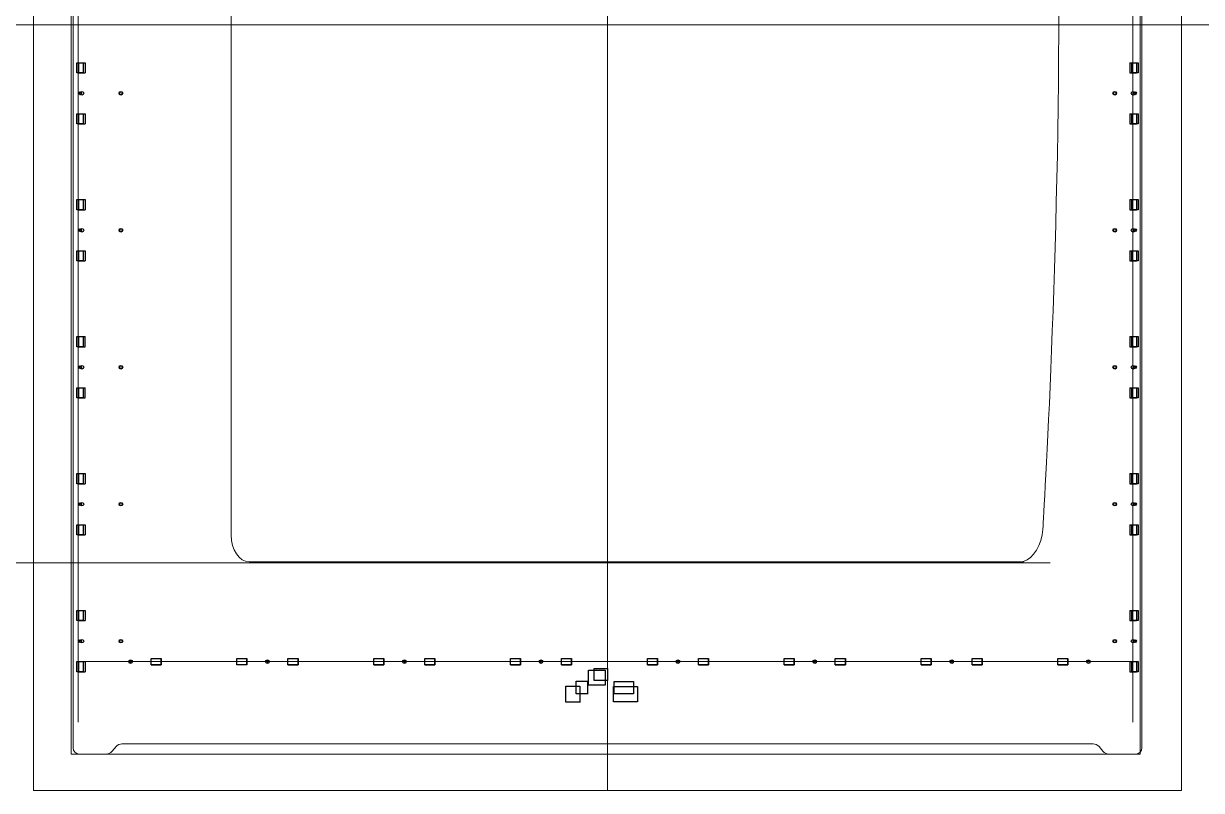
# Model space of a CAD drawing. Header units: millimetres. Extents: x -1949 to 1995, y -2739 to 1842.
# Drawn here: x 65 to 989, y -593 to 8 of the extents above; entities that cross this region are included whole.
import ezdxf

# ---------------------------------------------------------------- set-up
doc = ezdxf.new("R2010")
doc.units = ezdxf.units.MM
doc.layers.add('CHANGED_PARTS', color=3, linetype='Continuous', true_color=0x00ff00)
doc.layers.add('ORIGIONAL_PARTS_THAT_WERE_', color=6, linetype='Continuous', true_color=0xff00ff)
for name, color, linetype, lineweight, true_color in [('Laser Table', 2, 'Continuous', 0, 0xffff00), ('new changed parts', 4, 'Continuous', 25, 0x00ffff), ('New Right hand side', 1, 'Continuous', 0, 0xff0000), ('Referance lines', 2, 'Continuous', 0, 0xffff00)]:
    doc.layers.add(name, color=color, linetype=linetype, lineweight=lineweight, true_color=true_color)

msp = doc.modelspace()

# ---------------------------------------------------------------- linework, layer by layer
at = {"layer": 'CHANGED_PARTS'}
for p, q in [((108.29, -22.51), (113.49, -22.51)), ((108.29, -22.51), (108.29, -30.39)), ((113.49, -22.51), (113.49, -30.39)), ((108.29, -30.39), (113.49, -30.39)), ((108.29, -62.51), (113.49, -62.51)), ((108.29, -62.51), (108.29, -70.39)), ((113.49, -62.51), (113.49, -70.39)), ((108.29, -70.39), (113.49, -70.39)), ((108.29, -129.85), (113.49, -129.85)), ((108.29, -129.85), (108.29, -137.73)), ((108.29, -137.73), (113.49, -137.73)), ((113.49, -129.85), (113.49, -137.73)), ((108.29, -169.85), (113.49, -169.85)), ((108.29, -169.85), (108.29, -177.73)), ((113.49, -169.85), (113.49, -177.73)), ((108.29, -177.73), (113.49, -177.73)), ((108.29, -237.19), (113.49, -237.19)), ((108.29, -237.19), (108.29, -245.07)), ((113.49, -245.07), (113.49, -237.19)), ((108.29, -245.07), (113.49, -245.07)), ((108.29, -277.19), (113.49, -277.19)), ((108.29, -277.19), (108.29, -285.07)), ((108.29, -285.07), (113.49, -285.07)), ((113.49, -285.07), (113.49, -277.19)), ((108.29, -344.53), (113.49, -344.53)), ((108.29, -344.53), (108.29, -352.41)), ((113.49, -344.53), (113.49, -352.41)), ((108.29, -352.41), (113.49, -352.41)), ((108.29, -384.53), (113.49, -384.53)), ((108.29, -384.53), (108.29, -392.41)), ((113.49, -384.53), (113.49, -392.41)), ((108.29, -392.41), (113.49, -392.41)), ((108.29, -451.87), (113.49, -451.87)), ((108.29, -451.87), (108.29, -459.75)), ((113.49, -451.87), (113.49, -459.75)), ((108.29, -459.75), (113.49, -459.75)), ((165.08, -494.47), (165.08, -489.27)), ((165.08, -489.27), (172.96, -489.27)), ((172.96, -494.47), (172.96, -489.27)), ((232.42, -494.47), (232.42, -489.27)), ((232.42, -489.27), (240.3, -489.27)), ((240.3, -494.47), (240.3, -489.27)), ((272.42, -494.47), (272.42, -489.27)), ((272.42, -489.27), (280.3, -489.27)), ((280.3, -494.47), (280.3, -489.27)), ((339.76, -494.47), (339.76, -489.27)), ((339.76, -489.27), (347.64, -489.27)), ((347.64, -494.47), (347.64, -489.27)), ((379.76, -494.47), (379.76, -489.27)), ((379.76, -489.27), (387.64, -489.27)), ((387.64, -494.47), (387.64, -489.27)), ((446.83, -494.47), (446.83, -489.27)), ((446.83, -489.27), (454.71, -489.27)), ((454.71, -494.47), (454.71, -489.27)), ((486.83, -494.47), (486.83, -489.27)), ((486.83, -489.27), (494.71, -489.27)), ((494.71, -494.47), (494.71, -489.27)), ((554.17, -494.47), (554.17, -489.27)), ((554.17, -489.27), (562.05, -489.27)), ((562.05, -494.47), (562.05, -489.27)), ((594.17, -494.47), (594.17, -489.27)), ((594.17, -489.27), (602.05, -489.27)), ((602.05, -494.47), (602.05, -489.27)), ((661.51, -494.47), (661.51, -489.27)), ((661.51, -489.27), (669.39, -489.27)), ((669.39, -494.47), (669.39, -489.27)), ((701.51, -494.47), (701.51, -489.27)), ((701.51, -489.27), (709.39, -489.27)), ((709.39, -494.47), (709.39, -489.27)), ((768.85, -494.47), (768.85, -489.27)), ((768.85, -489.27), (776.73, -489.27)), ((776.73, -494.47), (776.73, -489.27)), ((808.85, -494.47), (808.85, -489.27)), ((808.85, -489.27), (816.73, -489.27)), ((816.73, -494.47), (816.73, -489.27)), ((876.02, -494.47), (876.02, -489.27)), ((876.02, -489.27), (883.9, -489.27)), ((883.9, -494.47), (883.9, -489.27)), ((108.29, -491.87), (113.49, -491.87)), ((108.29, -491.87), (108.29, -499.75)), ((113.49, -491.87), (113.49, -499.75)), ((165.08, -494.47), (172.96, -494.47)), ((240.3, -494.47), (232.42, -494.47)), ((272.42, -494.47), (280.3, -494.47)), ((339.76, -494.47), (347.64, -494.47)), ((379.76, -494.47), (387.64, -494.47)), ((446.83, -494.47), (454.71, -494.47)), ((486.83, -494.47), (494.71, -494.47)), ((554.17, -494.47), (562.05, -494.47)), ((594.17, -494.47), (602.05, -494.47)), ((661.51, -494.47), (669.39, -494.47)), ((701.51, -494.47), (709.39, -494.47)), ((768.85, -494.47), (776.73, -494.47)), ((808.85, -494.47), (816.73, -494.47)), ((876.02, -494.47), (883.9, -494.47)), ((108.29, -499.75), (113.49, -499.75))]:
    msp.add_line(p, q, dxfattribs=at)
at = {"layer": 'CHANGED_PARTS', "color": 3, "true_color": 0x00ff00}
for p, q in [((932.39, -22.51), (937.59, -22.51)), ((932.39, -22.51), (932.39, -30.39)), ((937.59, -22.51), (937.59, -30.39)), ((932.39, -30.39), (937.59, -30.39)), ((932.39, -62.51), (937.59, -62.51)), ((932.39, -62.51), (932.39, -70.39)), ((937.59, -62.51), (937.59, -70.39)), ((932.39, -70.39), (937.59, -70.39)), ((932.39, -129.85), (937.59, -129.85)), ((932.39, -129.85), (932.39, -137.73)), ((932.39, -137.73), (937.59, -137.73)), ((937.59, -129.85), (937.59, -137.73)), ((932.39, -169.85), (937.59, -169.85)), ((932.39, -169.85), (932.39, -177.73)), ((937.59, -169.85), (937.59, -177.73)), ((932.39, -177.73), (937.59, -177.73)), ((932.39, -237.19), (937.59, -237.19)), ((932.39, -237.19), (932.39, -245.07)), ((937.59, -237.19), (937.59, -245.07)), ((932.39, -245.07), (937.59, -245.07)), ((932.39, -277.19), (937.59, -277.19)), ((932.39, -277.19), (932.39, -285.07)), ((932.39, -285.07), (937.59, -285.07)), ((937.59, -277.19), (937.59, -285.07)), ((932.39, -344.53), (937.59, -344.53)), ((932.39, -344.53), (932.39, -352.41)), ((937.59, -344.53), (937.59, -352.41)), ((932.39, -352.41), (937.59, -352.41)), ((932.39, -384.53), (937.59, -384.53)), ((932.39, -384.53), (932.39, -392.41)), ((937.59, -384.53), (937.59, -392.41)), ((932.39, -392.41), (937.59, -392.41)), ((932.39, -451.87), (937.59, -451.87)), ((932.39, -451.87), (932.39, -459.75)), ((937.59, -451.87), (937.59, -459.75)), ((932.39, -459.75), (937.59, -459.75)), ((932.39, -491.87), (937.59, -491.87)), ((932.39, -491.87), (932.39, -499.75)), ((937.59, -491.87), (937.59, -499.75)), ((932.39, -499.75), (937.59, -499.75))]:
    msp.add_line(p, q, dxfattribs=at)
for points in [[(508.05, -498.42), (521.05, -498.42), (521.05, -510.42), (508.05, -510.42), (508.05, -498.42), (508.05, -498.42)], [(501.35, -523.52), (490.35, -523.52), (490.35, -511.02), (501.35, -511.02), (501.35, -523.82), (501.35, -523.52), (501.35, -523.52)], [(527.65, -511.32), (546.55, -511.32), (546.55, -523.32), (527.65, -523.32), (527.65, -511.32), (527.65, -511.32)]]:
    msp.add_lwpolyline(points, dxfattribs=at)
for points in [[(140.04, -46.45), (140.04, -45.66), (140.68, -45.02), (141.47, -45.02)], [(141.47, -45.02), (142.25, -45.02), (142.89, -45.66), (142.89, -46.45)], [(919.17, -46.45), (919.17, -45.66), (919.81, -45.02), (920.59, -45.02)], [(920.59, -45.02), (921.38, -45.02), (922.02, -45.66), (922.02, -46.45)], [(933.56, -46.45), (933.56, -45.66), (934.2, -45.02), (934.99, -45.02)], [(934.99, -45.02), (935.77, -45.02), (936.41, -45.66), (936.41, -46.45)], [(141.47, -47.87), (140.68, -47.87), (140.04, -47.23), (140.04, -46.45)], [(142.89, -46.45), (142.89, -47.23), (142.25, -47.87), (141.47, -47.87)], [(920.59, -47.87), (919.81, -47.87), (919.17, -47.23), (919.17, -46.45)], [(922.02, -46.45), (922.02, -47.23), (921.38, -47.87), (920.59, -47.87)], [(934.99, -47.87), (934.2, -47.87), (933.56, -47.23), (933.56, -46.45)], [(936.41, -46.45), (936.41, -47.23), (935.77, -47.87), (934.99, -47.87)], [(140.04, -153.79), (140.04, -153), (140.68, -152.36), (141.47, -152.36)], [(141.47, -155.21), (140.68, -155.21), (140.04, -154.57), (140.04, -153.79)], [(141.47, -152.36), (142.25, -152.36), (142.89, -153), (142.89, -153.79)], [(142.89, -153.79), (142.89, -154.57), (142.25, -155.21), (141.47, -155.21)], [(919.17, -153.79), (919.17, -153), (919.81, -152.36), (920.59, -152.36)], [(920.59, -155.21), (919.81, -155.21), (919.17, -154.57), (919.17, -153.79)], [(920.59, -152.36), (921.38, -152.36), (922.02, -153), (922.02, -153.79)], [(922.02, -153.79), (922.02, -154.57), (921.38, -155.21), (920.59, -155.21)], [(933.56, -153.79), (933.56, -153), (934.2, -152.36), (934.99, -152.36)], [(934.99, -155.21), (934.2, -155.21), (933.56, -154.57), (933.56, -153.79)], [(934.99, -152.36), (935.77, -152.36), (936.41, -153), (936.41, -153.79)], [(936.41, -153.79), (936.41, -154.57), (935.77, -155.21), (934.99, -155.21)], [(140.04, -261.13), (140.04, -260.34), (140.68, -259.7), (141.47, -259.7)], [(141.47, -262.55), (140.68, -262.55), (140.04, -261.91), (140.04, -261.13)], [(141.47, -259.7), (142.25, -259.7), (142.89, -260.34), (142.89, -261.13)], [(142.89, -261.13), (142.89, -261.91), (142.25, -262.55), (141.47, -262.55)], [(919.17, -261.13), (919.17, -260.34), (919.81, -259.7), (920.59, -259.7)], [(920.59, -262.55), (919.81, -262.55), (919.17, -261.91), (919.17, -261.13)], [(920.59, -259.7), (921.38, -259.7), (922.02, -260.34), (922.02, -261.13)], [(922.02, -261.13), (922.02, -261.91), (921.38, -262.55), (920.59, -262.55)], [(933.56, -261.13), (933.56, -260.34), (934.2, -259.7), (934.99, -259.7)], [(934.99, -262.55), (934.2, -262.55), (933.56, -261.91), (933.56, -261.13)], [(934.99, -259.7), (935.77, -259.7), (936.41, -260.34), (936.41, -261.13)], [(936.41, -261.13), (936.41, -261.91), (935.77, -262.55), (934.99, -262.55)], [(140.04, -368.47), (140.04, -367.68), (140.68, -367.04), (141.47, -367.04)], [(141.47, -369.89), (140.68, -369.89), (140.04, -369.25), (140.04, -368.47)], [(141.47, -367.04), (142.25, -367.04), (142.89, -367.68), (142.89, -368.47)], [(142.89, -368.47), (142.89, -369.25), (142.25, -369.89), (141.47, -369.89)], [(919.17, -368.47), (919.17, -367.68), (919.81, -367.04), (920.59, -367.04)], [(920.59, -369.89), (919.81, -369.89), (919.17, -369.25), (919.17, -368.47)], [(920.59, -367.04), (921.38, -367.04), (922.02, -367.68), (922.02, -368.47)], [(922.02, -368.47), (922.02, -369.25), (921.38, -369.89), (920.59, -369.89)], [(933.56, -368.47), (933.56, -367.68), (934.2, -367.04), (934.99, -367.04)], [(934.99, -369.89), (934.2, -369.89), (933.56, -369.25), (933.56, -368.47)], [(934.99, -367.04), (935.77, -367.04), (936.41, -367.68), (936.41, -368.47)], [(936.41, -368.47), (936.41, -369.25), (935.77, -369.89), (934.99, -369.89)], [(140.04, -475.81), (140.04, -475.02), (140.68, -474.38), (141.47, -474.38)], [(141.47, -477.23), (140.68, -477.23), (140.04, -476.59), (140.04, -475.81)], [(141.47, -474.38), (142.25, -474.38), (142.89, -475.02), (142.89, -475.81)], [(142.89, -475.81), (142.89, -476.59), (142.25, -477.23), (141.47, -477.23)], [(919.17, -475.81), (919.17, -475.02), (919.81, -474.38), (920.59, -474.38)], [(920.59, -477.23), (919.81, -477.23), (919.17, -476.59), (919.17, -475.81)], [(920.59, -474.38), (921.38, -474.38), (922.02, -475.02), (922.02, -475.81)], [(922.02, -475.81), (922.02, -476.59), (921.38, -477.23), (920.59, -477.23)], [(933.56, -475.81), (933.56, -475.02), (934.2, -474.38), (934.99, -474.38)], [(934.99, -477.23), (934.2, -477.23), (933.56, -476.59), (933.56, -475.81)], [(934.99, -474.38), (935.77, -474.38), (936.41, -475.02), (936.41, -475.81)], [(936.41, -475.81), (936.41, -476.59), (935.77, -477.23), (934.99, -477.23)], [(147.59, -491.87), (147.59, -491.08), (148.23, -490.44), (149.02, -490.44)], [(149.02, -493.29), (148.23, -493.29), (147.59, -492.65), (147.59, -491.87)], [(149.02, -490.44), (149.8, -490.44), (150.44, -491.08), (150.44, -491.87)], [(150.44, -491.87), (150.44, -492.65), (149.8, -493.29), (149.02, -493.29)], [(254.93, -491.87), (254.93, -491.08), (255.57, -490.44), (256.36, -490.44)], [(256.36, -493.29), (255.57, -493.29), (254.93, -492.65), (254.93, -491.87)], [(256.36, -490.44), (257.14, -490.44), (257.78, -491.08), (257.78, -491.87)], [(257.78, -491.87), (257.78, -492.65), (257.14, -493.29), (256.36, -493.29)], [(362.27, -491.87), (362.27, -491.08), (362.91, -490.44), (363.7, -490.44)], [(363.7, -493.29), (362.91, -493.29), (362.27, -492.65), (362.27, -491.87)], [(363.7, -490.44), (364.48, -490.44), (365.12, -491.08), (365.12, -491.87)], [(365.12, -491.87), (365.12, -492.65), (364.48, -493.29), (363.7, -493.29)], [(469.34, -491.87), (469.34, -491.08), (469.98, -490.44), (470.77, -490.44)], [(470.77, -493.29), (469.98, -493.29), (469.34, -492.65), (469.34, -491.87)], [(470.77, -490.44), (471.55, -490.44), (472.19, -491.08), (472.19, -491.87)], [(472.19, -491.87), (472.19, -492.65), (471.55, -493.29), (470.77, -493.29)], [(576.68, -491.87), (576.68, -491.08), (577.32, -490.44), (578.11, -490.44)], [(578.11, -493.29), (577.32, -493.29), (576.68, -492.65), (576.68, -491.87)], [(578.11, -490.44), (578.89, -490.44), (579.53, -491.08), (579.53, -491.87)], [(579.53, -491.87), (579.53, -492.65), (578.89, -493.29), (578.11, -493.29)], [(684.02, -491.87), (684.02, -491.08), (684.66, -490.44), (685.45, -490.44)], [(685.45, -493.29), (684.66, -493.29), (684.02, -492.65), (684.02, -491.87)], [(685.45, -490.44), (686.23, -490.44), (686.87, -491.08), (686.87, -491.87)], [(686.87, -491.87), (686.87, -492.65), (686.23, -493.29), (685.45, -493.29)], [(791.36, -491.87), (791.36, -491.08), (792, -490.44), (792.79, -490.44)], [(792.79, -493.29), (792, -493.29), (791.36, -492.65), (791.36, -491.87)], [(792.79, -490.44), (793.57, -490.44), (794.21, -491.08), (794.21, -491.87)], [(794.21, -491.87), (794.21, -492.65), (793.57, -493.29), (792.79, -493.29)], [(898.54, -491.87), (898.54, -491.08), (899.18, -490.44), (899.96, -490.44)], [(899.96, -493.29), (899.18, -493.29), (898.54, -492.65), (898.54, -491.87)], [(899.96, -490.44), (900.75, -490.44), (901.39, -491.08), (901.39, -491.87)], [(901.39, -491.87), (901.39, -492.65), (900.75, -493.29), (899.96, -493.29)]]:
    msp.add_open_spline(points, degree=3, dxfattribs=at)
at = {"layer": 'Laser Table', "color": 2, "true_color": 0xffff00}
for p, q in [((72.94, -592.78), (72.94, 607.22)), ((972.94, -592.78), (972.94, 607.22)), ((972.94, -592.78), (72.94, -592.78))]:
    msp.add_line(p, q, dxfattribs=at)
at = {"layer": 'new changed parts', "color": 3, "true_color": 0x00ff00}
for points in [[(109.46, -46.45), (109.46, -45.66), (110.1, -45.02), (110.89, -45.02)], [(110.89, -45.02), (111.67, -45.02), (112.31, -45.66), (112.31, -46.45)], [(110.89, -47.87), (110.1, -47.87), (109.46, -47.23), (109.46, -46.45)], [(112.31, -46.45), (112.31, -47.23), (111.67, -47.87), (110.89, -47.87)], [(109.46, -153.79), (109.46, -153), (110.1, -152.36), (110.89, -152.36)], [(110.89, -155.21), (110.1, -155.21), (109.46, -154.57), (109.46, -153.79)], [(110.89, -152.36), (111.67, -152.36), (112.31, -153), (112.31, -153.79)], [(112.31, -153.79), (112.31, -154.57), (111.67, -155.21), (110.89, -155.21)], [(109.46, -261.13), (109.46, -260.34), (110.1, -259.7), (110.89, -259.7)], [(110.89, -262.55), (110.1, -262.55), (109.46, -261.91), (109.46, -261.13)], [(110.89, -259.7), (111.67, -259.7), (112.31, -260.34), (112.31, -261.13)], [(112.31, -261.13), (112.31, -261.91), (111.67, -262.55), (110.89, -262.55)], [(109.46, -368.47), (109.46, -367.68), (110.1, -367.04), (110.89, -367.04)], [(110.89, -369.89), (110.1, -369.89), (109.46, -369.25), (109.46, -368.47)], [(110.89, -367.04), (111.67, -367.04), (112.31, -367.68), (112.31, -368.47)], [(112.31, -368.47), (112.31, -369.25), (111.67, -369.89), (110.89, -369.89)], [(109.46, -475.81), (109.46, -475.02), (110.1, -474.38), (110.89, -474.38)], [(110.89, -477.23), (110.1, -477.23), (109.46, -476.59), (109.46, -475.81)], [(110.89, -474.38), (111.67, -474.38), (112.31, -475.02), (112.31, -475.81)], [(112.31, -475.81), (112.31, -476.59), (111.67, -477.23), (110.89, -477.23)]]:
    msp.add_open_spline(points, degree=3, dxfattribs=at)
at = {"layer": 'New Right hand side', "color": 1, "true_color": 0xff0000}
for p, q in [((103.94, 565.92), (103.94, -559.48)), ((941.94, 565.92), (941.94, -559.48)), ((142.25, -556.28), (903.62, -556.28))]:
    msp.add_line(p, q, dxfattribs=at)
for points in [[(227.83, 458.24), (227.83, -392.61)], [(103.94, -266.66), (103.94, -559.48)], [(941.94, -559.48), (941.94, -266.66)], [(241.9, -413.62), (848.84, -413.62), (849.01, -413.41), (849.01, -413.41)], [(134.54, -562.12), (137.62, -558.44)], [(142.25, -556.28), (351.29, -556.28)], [(694.58, -556.28), (903.62, -556.28)], [(908.26, -558.44), (911.34, -562.12)], [(108.74, -564.28), (129.9, -564.28)], [(915.97, -564.28), (937.14, -564.28)]]:
    msp.add_lwpolyline(points, dxfattribs=at)
for points in [[(864.2, -388.26), (864.2, -388.26), (876.75, -188.71), (876.75, 20.54)], [(227.83, -392.61), (227.83, -404.21), (234.13, -413.62), (241.9, -413.62)], [(849.01, -413.41), (856.63, -411.31), (863.46, -399.99), (864.2, -388.26)], [(103.94, -559.48), (103.94, -562.12), (106.1, -564.28), (108.74, -564.28)], [(129.9, -564.28), (131.45, -564.28), (133.54, -563.3), (134.54, -562.12)], [(137.62, -558.44), (138.62, -557.25), (140.7, -556.28), (142.25, -556.28)], [(903.62, -556.28), (905.17, -556.28), (907.26, -557.25), (908.26, -558.44)], [(911.34, -562.12), (912.34, -563.3), (914.42, -564.28), (915.97, -564.28)], [(937.14, -564.28), (939.78, -564.28), (941.94, -562.12), (941.94, -559.48)]]:
    msp.add_open_spline(points, degree=3, dxfattribs=at)
at = {"layer": 'ORIGIONAL_PARTS_THAT_WERE_', "color": 6, "true_color": 0xff00ff}
for points in [[(111.96, -30.39), (107, -30.39), (107, -22.51), (111.96, -22.51), (111.96, -30.39), (111.96, -30.39)], [(938.86, -30.39), (933.9, -30.39), (933.9, -22.51), (938.86, -22.51), (938.86, -30.39), (938.86, -30.39)], [(111.96, -70.39), (107, -70.39), (107, -62.51), (111.96, -62.51), (111.96, -70.39), (111.96, -70.39)], [(938.86, -70.39), (933.9, -70.39), (933.9, -62.51), (938.86, -62.51), (938.86, -70.39), (938.86, -70.39)], [(111.96, -137.73), (107, -137.73), (107, -129.85), (111.96, -129.85), (111.96, -137.73), (111.96, -137.73)], [(938.86, -137.73), (933.9, -137.73), (933.9, -129.85), (938.86, -129.85), (938.86, -137.73), (938.86, -137.73)], [(111.96, -177.73), (107, -177.73), (107, -169.85), (111.96, -169.85), (111.96, -177.73), (111.96, -177.73)], [(938.86, -177.73), (933.9, -177.73), (933.9, -169.85), (938.86, -169.85), (938.86, -177.73), (938.86, -177.73)], [(111.96, -245.07), (107, -245.07), (107, -237.19), (111.96, -237.19), (111.96, -245.07), (111.96, -245.07)], [(938.86, -245.07), (933.9, -245.07), (933.9, -237.19), (938.86, -237.19), (938.86, -245.07), (938.86, -245.07)], [(111.96, -285.07), (107, -285.07), (107, -277.19), (111.96, -277.19), (111.96, -285.07), (111.96, -285.07)], [(938.86, -285.07), (933.9, -285.07), (933.9, -277.19), (938.86, -277.19), (938.86, -285.07), (938.86, -285.07)], [(111.96, -352.41), (107, -352.41), (107, -344.53), (111.96, -344.53), (111.96, -352.41), (111.96, -352.41)], [(938.86, -352.41), (933.9, -352.41), (933.9, -344.53), (938.86, -344.53), (938.86, -352.41), (938.86, -352.41)], [(111.96, -392.41), (107, -392.41), (107, -384.53), (111.96, -384.53), (111.96, -392.41), (111.96, -392.41)], [(938.86, -392.41), (933.9, -392.41), (933.9, -384.53), (938.86, -384.53), (938.86, -392.41), (938.86, -392.41)], [(111.96, -459.75), (107, -459.75), (107, -451.87), (111.96, -451.87), (111.96, -459.75), (111.96, -459.75)], [(938.86, -459.75), (933.9, -459.75), (933.9, -451.87), (938.86, -451.87), (938.86, -459.75), (938.86, -459.75)], [(165.08, -489.39), (172.96, -489.39), (172.96, -494.35), (165.08, -494.35), (165.08, -489.39), (165.08, -489.39)], [(232.42, -489.39), (240.3, -489.39), (240.3, -494.35), (232.42, -494.35), (232.42, -489.39), (232.42, -489.39)], [(272.42, -489.39), (280.3, -489.39), (280.3, -494.35), (272.42, -494.35), (272.42, -489.39), (272.42, -489.39)], [(339.76, -489.39), (347.64, -489.39), (347.64, -494.35), (339.76, -494.35), (339.76, -489.39), (339.76, -489.39)], [(379.76, -489.39), (387.64, -489.39), (387.64, -494.35), (379.76, -494.35), (379.76, -489.39), (379.76, -489.39)], [(446.83, -489.39), (454.71, -489.39), (454.71, -494.35), (446.83, -494.35), (446.83, -489.39), (446.83, -489.39)], [(486.83, -489.39), (494.71, -489.39), (494.71, -494.35), (486.83, -494.35), (486.83, -489.39), (486.83, -489.39)], [(554.17, -489.39), (562.05, -489.39), (562.05, -494.35), (554.17, -494.35), (554.17, -489.39), (554.17, -489.39)], [(594.17, -489.39), (602.05, -489.39), (602.05, -494.35), (594.17, -494.35), (594.17, -489.39), (594.17, -489.39)], [(661.51, -489.39), (669.39, -489.39), (669.39, -494.35), (661.51, -494.35), (661.51, -489.39), (661.51, -489.39)], [(701.51, -489.39), (709.39, -489.39), (709.39, -494.35), (701.51, -494.35), (701.51, -489.39), (701.51, -489.39)], [(768.85, -489.39), (776.73, -489.39), (776.73, -494.35), (768.85, -494.35), (768.85, -489.39), (768.85, -489.39)], [(808.85, -489.39), (816.73, -489.39), (816.73, -494.35), (808.85, -494.35), (808.85, -489.39), (808.85, -489.39)], [(876.02, -489.39), (883.9, -489.39), (883.9, -494.35), (876.02, -494.35), (876.02, -489.39), (876.02, -489.39)], [(111.96, -499.75), (107, -499.75), (107, -491.87), (111.96, -491.87), (111.96, -499.75), (111.96, -499.75)], [(512.53, -497.11), (522.93, -497.11), (522.93, -506.71), (512.53, -506.71), (512.53, -497.11), (512.53, -497.11)], [(938.86, -499.75), (933.9, -499.75), (933.9, -491.87), (938.86, -491.87), (938.86, -499.75), (938.86, -499.75)], [(507.17, -517.19), (498.37, -517.19), (498.37, -507.19), (507.17, -507.19), (507.17, -517.43), (507.17, -517.19), (507.17, -517.19)], [(528.21, -507.43), (543.33, -507.43), (543.33, -517.03), (528.21, -517.03), (528.21, -507.43), (528.21, -507.43)]]:
    msp.add_lwpolyline(points, dxfattribs=at)
for points in [[(108.34, -46.45), (108.34, -45.82), (108.85, -45.31), (109.48, -45.31)], [(109.48, -45.31), (110.11, -45.31), (110.62, -45.82), (110.62, -46.45)], [(140.33, -46.45), (140.33, -45.82), (140.84, -45.31), (141.47, -45.31)], [(141.47, -45.31), (142.1, -45.31), (142.61, -45.82), (142.61, -46.45)], [(919.45, -46.45), (919.45, -45.82), (919.97, -45.31), (920.59, -45.31)], [(920.59, -45.31), (921.22, -45.31), (921.73, -45.82), (921.73, -46.45)], [(935.24, -46.45), (935.24, -45.82), (935.75, -45.31), (936.38, -45.31)], [(936.38, -45.31), (937.01, -45.31), (937.52, -45.82), (937.52, -46.45)], [(109.48, -47.59), (108.85, -47.59), (108.34, -47.08), (108.34, -46.45)], [(110.62, -46.45), (110.62, -47.08), (110.11, -47.59), (109.48, -47.59)], [(141.47, -47.59), (140.84, -47.59), (140.33, -47.08), (140.33, -46.45)], [(142.61, -46.45), (142.61, -47.08), (142.1, -47.59), (141.47, -47.59)], [(920.59, -47.59), (919.97, -47.59), (919.45, -47.08), (919.45, -46.45)], [(921.73, -46.45), (921.73, -47.08), (921.22, -47.59), (920.59, -47.59)], [(936.38, -47.59), (935.75, -47.59), (935.24, -47.08), (935.24, -46.45)], [(937.52, -46.45), (937.52, -47.08), (937.01, -47.59), (936.38, -47.59)], [(108.34, -153.79), (108.34, -153.16), (108.85, -152.65), (109.48, -152.65)], [(109.48, -154.93), (108.85, -154.93), (108.34, -154.42), (108.34, -153.79)], [(109.48, -152.65), (110.11, -152.65), (110.62, -153.16), (110.62, -153.79)], [(110.62, -153.79), (110.62, -154.42), (110.11, -154.93), (109.48, -154.93)], [(140.33, -153.79), (140.33, -153.16), (140.84, -152.65), (141.47, -152.65)], [(141.47, -154.93), (140.84, -154.93), (140.33, -154.42), (140.33, -153.79)], [(141.47, -152.65), (142.1, -152.65), (142.61, -153.16), (142.61, -153.79)], [(142.61, -153.79), (142.61, -154.42), (142.1, -154.93), (141.47, -154.93)], [(919.45, -153.79), (919.45, -153.16), (919.97, -152.65), (920.59, -152.65)], [(920.59, -154.93), (919.97, -154.93), (919.45, -154.42), (919.45, -153.79)], [(920.59, -152.65), (921.22, -152.65), (921.73, -153.16), (921.73, -153.79)], [(921.73, -153.79), (921.73, -154.42), (921.22, -154.93), (920.59, -154.93)], [(935.24, -153.79), (935.24, -153.16), (935.75, -152.65), (936.38, -152.65)], [(936.38, -154.93), (935.75, -154.93), (935.24, -154.42), (935.24, -153.79)], [(936.38, -152.65), (937.01, -152.65), (937.52, -153.16), (937.52, -153.79)], [(937.52, -153.79), (937.52, -154.42), (937.01, -154.93), (936.38, -154.93)], [(108.34, -261.13), (108.34, -260.5), (108.85, -259.99), (109.48, -259.99)], [(109.48, -262.27), (108.85, -262.27), (108.34, -261.76), (108.34, -261.13)], [(109.48, -259.99), (110.11, -259.99), (110.62, -260.5), (110.62, -261.13)], [(110.62, -261.13), (110.62, -261.76), (110.11, -262.27), (109.48, -262.27)], [(140.33, -261.13), (140.33, -260.5), (140.84, -259.99), (141.47, -259.99)], [(141.47, -262.27), (140.84, -262.27), (140.33, -261.76), (140.33, -261.13)], [(141.47, -259.99), (142.1, -259.99), (142.61, -260.5), (142.61, -261.13)], [(142.61, -261.13), (142.61, -261.76), (142.1, -262.27), (141.47, -262.27)], [(919.45, -261.13), (919.45, -260.5), (919.97, -259.99), (920.59, -259.99)], [(920.59, -262.27), (919.97, -262.27), (919.45, -261.76), (919.45, -261.13)], [(920.59, -259.99), (921.22, -259.99), (921.73, -260.5), (921.73, -261.13)], [(921.73, -261.13), (921.73, -261.76), (921.22, -262.27), (920.59, -262.27)], [(935.24, -261.13), (935.24, -260.5), (935.75, -259.99), (936.38, -259.99)], [(936.38, -262.27), (935.75, -262.27), (935.24, -261.76), (935.24, -261.13)], [(936.38, -259.99), (937.01, -259.99), (937.52, -260.5), (937.52, -261.13)], [(937.52, -261.13), (937.52, -261.76), (937.01, -262.27), (936.38, -262.27)], [(108.34, -368.47), (108.34, -367.84), (108.85, -367.33), (109.48, -367.33)], [(109.48, -369.61), (108.85, -369.61), (108.34, -369.1), (108.34, -368.47)], [(109.48, -367.33), (110.11, -367.33), (110.62, -367.84), (110.62, -368.47)], [(110.62, -368.47), (110.62, -369.1), (110.11, -369.61), (109.48, -369.61)], [(140.33, -368.47), (140.33, -367.84), (140.84, -367.33), (141.47, -367.33)], [(141.47, -369.61), (140.84, -369.61), (140.33, -369.1), (140.33, -368.47)], [(141.47, -367.33), (142.1, -367.33), (142.61, -367.84), (142.61, -368.47)], [(142.61, -368.47), (142.61, -369.1), (142.1, -369.61), (141.47, -369.61)], [(919.45, -368.47), (919.45, -367.84), (919.97, -367.33), (920.59, -367.33)], [(920.59, -369.61), (919.97, -369.61), (919.45, -369.1), (919.45, -368.47)], [(920.59, -367.33), (921.22, -367.33), (921.73, -367.84), (921.73, -368.47)], [(921.73, -368.47), (921.73, -369.1), (921.22, -369.61), (920.59, -369.61)], [(935.24, -368.47), (935.24, -367.84), (935.75, -367.33), (936.38, -367.33)], [(936.38, -369.61), (935.75, -369.61), (935.24, -369.1), (935.24, -368.47)], [(936.38, -367.33), (937.01, -367.33), (937.52, -367.84), (937.52, -368.47)], [(937.52, -368.47), (937.52, -369.1), (937.01, -369.61), (936.38, -369.61)], [(108.34, -475.81), (108.34, -475.18), (108.85, -474.67), (109.48, -474.67)], [(109.48, -476.95), (108.85, -476.95), (108.34, -476.44), (108.34, -475.81)], [(109.48, -474.67), (110.11, -474.67), (110.62, -475.18), (110.62, -475.81)], [(110.62, -475.81), (110.62, -476.44), (110.11, -476.95), (109.48, -476.95)], [(140.33, -475.81), (140.33, -475.18), (140.84, -474.67), (141.47, -474.67)], [(141.47, -476.95), (140.84, -476.95), (140.33, -476.44), (140.33, -475.81)], [(141.47, -474.67), (142.1, -474.67), (142.61, -475.18), (142.61, -475.81)], [(142.61, -475.81), (142.61, -476.44), (142.1, -476.95), (141.47, -476.95)], [(919.45, -475.81), (919.45, -475.18), (919.97, -474.67), (920.59, -474.67)], [(920.59, -476.95), (919.97, -476.95), (919.45, -476.44), (919.45, -475.81)], [(920.59, -474.67), (921.22, -474.67), (921.73, -475.18), (921.73, -475.81)], [(921.73, -475.81), (921.73, -476.44), (921.22, -476.95), (920.59, -476.95)], [(935.24, -475.81), (935.24, -475.18), (935.75, -474.67), (936.38, -474.67)], [(936.38, -476.95), (935.75, -476.95), (935.24, -476.44), (935.24, -475.81)], [(936.38, -474.67), (937.01, -474.67), (937.52, -475.18), (937.52, -475.81)], [(937.52, -475.81), (937.52, -476.44), (937.01, -476.95), (936.38, -476.95)], [(147.88, -491.87), (147.88, -491.24), (148.39, -490.73), (149.02, -490.73)], [(149.02, -493.01), (148.39, -493.01), (147.88, -492.5), (147.88, -491.87)], [(149.02, -490.73), (149.65, -490.73), (150.16, -491.24), (150.16, -491.87)], [(150.16, -491.87), (150.16, -492.5), (149.65, -493.01), (149.02, -493.01)], [(255.22, -491.87), (255.22, -491.24), (255.73, -490.73), (256.36, -490.73)], [(256.36, -493.01), (255.73, -493.01), (255.22, -492.5), (255.22, -491.87)], [(256.36, -490.73), (256.99, -490.73), (257.5, -491.24), (257.5, -491.87)], [(257.5, -491.87), (257.5, -492.5), (256.99, -493.01), (256.36, -493.01)], [(362.56, -491.87), (362.56, -491.24), (363.07, -490.73), (363.7, -490.73)], [(363.7, -493.01), (363.07, -493.01), (362.56, -492.5), (362.56, -491.87)], [(363.7, -490.73), (364.33, -490.73), (364.84, -491.24), (364.84, -491.87)], [(364.84, -491.87), (364.84, -492.5), (364.33, -493.01), (363.7, -493.01)], [(469.63, -491.87), (469.63, -491.24), (470.14, -490.73), (470.77, -490.73)], [(470.77, -493.01), (470.14, -493.01), (469.63, -492.5), (469.63, -491.87)], [(470.77, -490.73), (471.4, -490.73), (471.91, -491.24), (471.91, -491.87)], [(471.91, -491.87), (471.91, -492.5), (471.4, -493.01), (470.77, -493.01)], [(576.97, -491.87), (576.97, -491.24), (577.48, -490.73), (578.11, -490.73)], [(578.11, -493.01), (577.48, -493.01), (576.97, -492.5), (576.97, -491.87)], [(578.11, -490.73), (578.74, -490.73), (579.25, -491.24), (579.25, -491.87)], [(579.25, -491.87), (579.25, -492.5), (578.74, -493.01), (578.11, -493.01)], [(684.31, -491.87), (684.31, -491.24), (684.82, -490.73), (685.45, -490.73)], [(685.45, -493.01), (684.82, -493.01), (684.31, -492.5), (684.31, -491.87)], [(685.45, -490.73), (686.08, -490.73), (686.59, -491.24), (686.59, -491.87)], [(686.59, -491.87), (686.59, -492.5), (686.08, -493.01), (685.45, -493.01)], [(791.65, -491.87), (791.65, -491.24), (792.16, -490.73), (792.79, -490.73)], [(792.79, -493.01), (792.16, -493.01), (791.65, -492.5), (791.65, -491.87)], [(792.79, -490.73), (793.42, -490.73), (793.93, -491.24), (793.93, -491.87)], [(793.93, -491.87), (793.93, -492.5), (793.42, -493.01), (792.79, -493.01)], [(898.82, -491.87), (898.82, -491.24), (899.33, -490.73), (899.96, -490.73)], [(899.96, -493.01), (899.33, -493.01), (898.82, -492.5), (898.82, -491.87)], [(899.96, -490.73), (900.59, -490.73), (901.1, -491.24), (901.1, -491.87)], [(901.1, -491.87), (901.1, -492.5), (900.59, -493.01), (899.96, -493.01)]]:
    msp.add_open_spline(points, degree=3, dxfattribs=at)
at = {"layer": 'Referance lines', "color": 2, "true_color": 0xffff00}
for p, q in [((522.94, 607.22), (522.94, -592.78)), ((102.44, -564.28), (102.44, 578.72)), ((940.44, 578.72), (940.44, -564.28)), ((107.98, 560.78), (107.98, -532.4)), ((934.89, -532.4), (934.88, 560.78)), ((107.98, -539.37), (107.98, 553.81)), ((934.88, -539.37), (934.88, 553.81)), ((522.94, 479.24), (522.94, -413.62)), ((107.98, -46.45), (107.98, 60.89)), ((934.88, -46.45), (934.88, 60.89)), ((72.94, 7.22), (-34.4, 7.22)), ((161.65, 7.22), (54.31, 7.22)), ((72.94, 7.22), (972.94, 7.22)), ((124.04, 7.22), (91.92, 7.22)), ((988.55, 7.22), (881.21, 7.22)), ((881.87, 7.22), (1181.87, 7.22)), ((107.98, -46.45), (107.98, -153.79)), ((934.88, -46.45), (934.88, -153.79)), ((107.98, -153.79), (107.98, -261.13)), ((934.88, -153.79), (934.88, -261.13)), ((107.98, -261.13), (107.98, -368.47)), ((934.88, -261.13), (934.88, -368.47)), ((107.98, -368.47), (107.98, -475.81)), ((934.88, -368.47), (934.88, -475.81)), ((869.95, -414.5), (-1949.23, -414.5)), ((522.94, -545.54), (522.94, -438.2)), ((107.98, -491.87), (934.89, -491.87)), ((120.45, -491.87), (922.41, -491.87)), ((254.86, -491.87), (147.52, -491.87)), ((362.2, -491.87), (254.86, -491.87)), ((469.27, -491.87), (361.93, -491.87)), ((469.27, -491.87), (576.61, -491.87)), ((576.61, -491.87), (683.95, -491.87)), ((683.95, -491.87), (791.29, -491.87)), ((791.29, -491.87), (898.63, -491.87)), ((940.44, -564.28), (102.44, -564.28))]:
    msp.add_line(p, q, dxfattribs=at)
at = {"layer": 'Referance lines'}
for p, q in [((522.94, 578.72), (522.94, -556.28)), ((147.88, -491.87), (150.16, -491.87)), ((149.02, -490.73), (149.02, -493.01)), ((255.22, -491.87), (257.5, -491.87)), ((255.22, -491.87), (257.5, -491.87)), ((256.36, -490.73), (256.36, -493.01)), ((256.36, -490.73), (256.36, -493.01)), ((362.56, -491.87), (364.84, -491.87)), ((363.7, -490.73), (363.7, -493.01)), ((469.63, -491.87), (471.91, -491.87)), ((470.77, -490.73), (470.77, -493.01)), ((576.97, -491.87), (579.25, -491.87)), ((578.11, -490.73), (578.11, -493.01)), ((684.31, -491.87), (686.59, -491.87)), ((685.45, -490.73), (685.45, -493.01)), ((791.65, -491.87), (793.93, -491.87)), ((792.79, -490.73), (792.79, -493.01))]:
    msp.add_line(p, q, dxfattribs=at)

doc.saveas('drawing.dxf')
